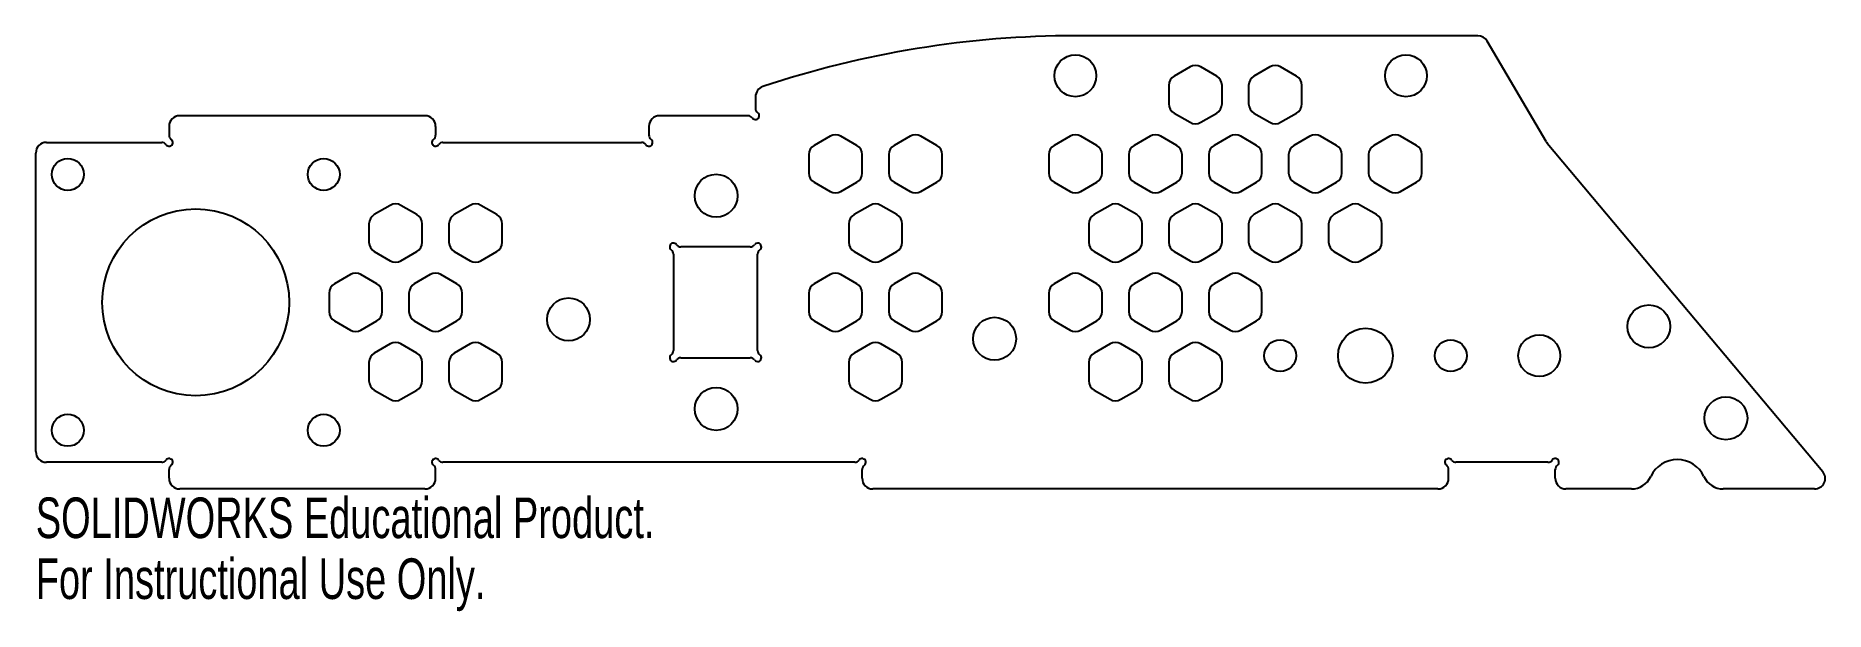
# Model space of a CAD drawing. Header units: inches. Extents: x -0.75 to 7.64, y -0.2 to 2.5.
import ezdxf

# ---------------------------------------------------------------- set-up
doc = ezdxf.new("R2010")
doc.units = ezdxf.units.IN
doc.header["$MEASUREMENT"] = 0
doc.styles.add('SLDTEXTSTYLE0', font='TXT', dxfattribs={"width": 0.7})

msp = doc.modelspace()

# ---------------------------------------------------------------- linework, layer by layer
at = {"color": 7, "linetype": 'Continuous', "lineweight": 25}
for p, q in [((6.0123, 2.5), (4.125, 2.5)), ((6.3327, 2.0036), (6.0554, 2.4753)), ((4.6625, 2.3542), (4.5875, 2.3109)), ((4.7875, 2.3109), (4.7125, 2.3542)), ((5.0375, 2.3542), (4.9625, 2.3109)), ((5.1625, 2.3109), (5.0875, 2.3542)), ((4.5625, 2.2676), (4.5625, 2.181)), ((4.8125, 2.181), (4.8125, 2.2676)), ((4.9375, 2.2676), (4.9375, 2.181)), ((5.1875, 2.181), (5.1875, 2.2676)), ((2.625, 2.2141), (2.625, 2.1594)), ((1.075, 2.125), (-0.075, 2.125)), ((2.5906, 2.125), (2.175, 2.125)), ((4.5875, 2.1377), (4.6625, 2.0944)), ((4.7125, 2.0944), (4.7875, 2.1377)), ((4.9625, 2.1377), (5.0375, 2.0944)), ((5.0875, 2.0944), (5.1625, 2.1377)), ((-0.125, 2.075), (-0.125, 2.0344)), ((1.125, 2.075), (1.125, 2.0344)), ((2.125, 2.075), (2.125, 2.0344)), ((2.975, 2.0294), (2.9, 1.9861)), ((3.1, 1.9861), (3.025, 2.0294)), ((3.35, 2.0294), (3.275, 1.9861)), ((3.475, 1.9861), (3.4, 2.0294)), ((4.1, 2.0294), (4.025, 1.9861)), ((4.225, 1.9861), (4.15, 2.0294)), ((4.475, 2.0294), (4.4, 1.9861)), ((4.6, 1.9861), (4.525, 2.0294)), ((4.85, 2.0294), (4.775, 1.9861)), ((4.975, 1.9861), (4.9, 2.0294)), ((5.225, 2.0294), (5.15, 1.9861)), ((5.35, 1.9861), (5.275, 2.0294)), ((5.6, 2.0294), (5.525, 1.9861)), ((5.725, 1.9861), (5.65, 2.0294)), ((-0.75, 0.55), (-0.75, 1.95)), ((-0.7, 2), (-0.1594, 2)), ((1.1594, 2), (2.0906, 2)), ((2.875, 1.9428), (2.875, 1.8562)), ((3.125, 1.8562), (3.125, 1.9428)), ((3.25, 1.9428), (3.25, 1.8562)), ((3.5, 1.8562), (3.5, 1.9428)), ((4, 1.9428), (4, 1.8562)), ((4.25, 1.8562), (4.25, 1.9428)), ((4.375, 1.9428), (4.375, 1.8562)), ((4.625, 1.8562), (4.625, 1.9428)), ((4.75, 1.9428), (4.75, 1.8562)), ((5, 1.8562), (5, 1.9428)), ((5.125, 1.9428), (5.125, 1.8562)), ((5.375, 1.8562), (5.375, 1.9428)), ((5.5, 1.9428), (5.5, 1.8562)), ((5.75, 1.8562), (5.75, 1.9428)), ((6.3375, 1.9968), (7.6294, 0.4571)), ((2.9, 1.8129), (2.975, 1.7696)), ((3.025, 1.7696), (3.1, 1.8129)), ((3.275, 1.8129), (3.35, 1.7696)), ((3.4, 1.7696), (3.475, 1.8129)), ((4.025, 1.8129), (4.1, 1.7696)), ((4.15, 1.7696), (4.225, 1.8129)), ((4.4, 1.8129), (4.475, 1.7696)), ((4.525, 1.7696), (4.6, 1.8129)), ((4.775, 1.8129), (4.85, 1.7696)), ((4.9, 1.7696), (4.975, 1.8129)), ((5.15, 1.8129), (5.225, 1.7696)), ((5.275, 1.7696), (5.35, 1.8129)), ((5.525, 1.8129), (5.6, 1.7696)), ((5.65, 1.7696), (5.725, 1.8129)), ((0.9125, 1.7047), (0.8375, 1.6614)), ((1.0375, 1.6614), (0.9625, 1.7047)), ((1.2875, 1.7047), (1.2125, 1.6614)), ((1.4125, 1.6614), (1.3375, 1.7047)), ((3.1625, 1.7047), (3.0875, 1.6614)), ((3.2875, 1.6614), (3.2125, 1.7047)), ((4.2875, 1.7047), (4.2125, 1.6614)), ((4.4125, 1.6614), (4.3375, 1.7047)), ((4.6625, 1.7047), (4.5875, 1.6614)), ((4.7875, 1.6614), (4.7125, 1.7047)), ((5.0375, 1.7047), (4.9625, 1.6614)), ((5.1625, 1.6614), (5.0875, 1.7047)), ((5.4125, 1.7047), (5.3375, 1.6614)), ((5.5375, 1.6614), (5.4625, 1.7047)), ((0.8125, 1.6181), (0.8125, 1.5315)), ((1.0625, 1.5315), (1.0625, 1.6181)), ((1.1875, 1.6181), (1.1875, 1.5315)), ((1.4375, 1.5315), (1.4375, 1.6181)), ((3.0625, 1.6181), (3.0625, 1.5315)), ((3.3125, 1.5315), (3.3125, 1.6181)), ((4.1875, 1.6181), (4.1875, 1.5315)), ((4.4375, 1.5315), (4.4375, 1.6181)), ((4.5625, 1.6181), (4.5625, 1.5315)), ((4.8125, 1.5315), (4.8125, 1.6181)), ((4.9375, 1.6181), (4.9375, 1.5315)), ((5.1875, 1.5315), (5.1875, 1.6181)), ((5.3125, 1.6181), (5.3125, 1.5315)), ((5.5625, 1.5315), (5.5625, 1.6181)), ((0.8375, 1.4882), (0.9125, 1.4449)), ((0.9625, 1.4449), (1.0375, 1.4882)), ((1.2125, 1.4882), (1.2875, 1.4449)), ((1.3375, 1.4449), (1.4125, 1.4882)), ((2.24, 1.4756), (2.24, 1.0244)), ((2.6006, 1.51), (2.2744, 1.51)), ((2.635, 1.0244), (2.635, 1.4756)), ((3.0875, 1.4882), (3.1625, 1.4449)), ((3.2125, 1.4449), (3.2875, 1.4882)), ((4.2125, 1.4882), (4.2875, 1.4449)), ((4.3375, 1.4449), (4.4125, 1.4882)), ((4.5875, 1.4882), (4.6625, 1.4449)), ((4.7125, 1.4449), (4.7875, 1.4882)), ((4.9625, 1.4882), (5.0375, 1.4449)), ((5.0875, 1.4449), (5.1625, 1.4882)), ((5.3375, 1.4882), (5.4125, 1.4449)), ((5.4625, 1.4449), (5.5375, 1.4882)), ((0.725, 1.3799), (0.65, 1.3366)), ((0.85, 1.3366), (0.775, 1.3799)), ((1.1, 1.3799), (1.025, 1.3366)), ((1.225, 1.3366), (1.15, 1.3799)), ((2.975, 1.3799), (2.9, 1.3366)), ((3.1, 1.3366), (3.025, 1.3799)), ((3.35, 1.3799), (3.275, 1.3366)), ((3.475, 1.3366), (3.4, 1.3799)), ((4.1, 1.3799), (4.025, 1.3366)), ((4.225, 1.3366), (4.15, 1.3799)), ((4.475, 1.3799), (4.4, 1.3366)), ((4.6, 1.3366), (4.525, 1.3799)), ((4.85, 1.3799), (4.775, 1.3366)), ((4.975, 1.3366), (4.9, 1.3799)), ((0.625, 1.2933), (0.625, 1.2067)), ((0.875, 1.2067), (0.875, 1.2933)), ((1, 1.2933), (1, 1.2067)), ((1.25, 1.2067), (1.25, 1.2933)), ((2.875, 1.2933), (2.875, 1.2067)), ((3.125, 1.2067), (3.125, 1.2933)), ((3.25, 1.2933), (3.25, 1.2067)), ((3.5, 1.2067), (3.5, 1.2933)), ((4, 1.2933), (4, 1.2067)), ((4.25, 1.2067), (4.25, 1.2933)), ((4.375, 1.2933), (4.375, 1.2067)), ((4.625, 1.2067), (4.625, 1.2933)), ((4.75, 1.2933), (4.75, 1.2067)), ((5, 1.2067), (5, 1.2933)), ((0.65, 1.1634), (0.725, 1.1201)), ((0.775, 1.1201), (0.85, 1.1634)), ((1.025, 1.1634), (1.1, 1.1201)), ((1.15, 1.1201), (1.225, 1.1634)), ((2.9, 1.1634), (2.975, 1.1201)), ((3.025, 1.1201), (3.1, 1.1634)), ((3.275, 1.1634), (3.35, 1.1201)), ((3.4, 1.1201), (3.475, 1.1634)), ((4.025, 1.1634), (4.1, 1.1201)), ((4.15, 1.1201), (4.225, 1.1634)), ((4.4, 1.1634), (4.475, 1.1201)), ((4.525, 1.1201), (4.6, 1.1634)), ((4.775, 1.1634), (4.85, 1.1201)), ((4.9, 1.1201), (4.975, 1.1634)), ((0.9125, 1.0551), (0.8375, 1.0118)), ((1.0375, 1.0118), (0.9625, 1.0551)), ((1.2875, 1.0551), (1.2125, 1.0118)), ((1.4125, 1.0118), (1.3375, 1.0551)), ((3.1625, 1.0551), (3.0875, 1.0118)), ((3.2875, 1.0118), (3.2125, 1.0551)), ((4.2875, 1.0551), (4.2125, 1.0118)), ((4.4125, 1.0118), (4.3375, 1.0551)), ((4.6625, 1.0551), (4.5875, 1.0118)), ((4.7875, 1.0118), (4.7125, 1.0551)), ((0.8125, 0.9685), (0.8125, 0.8819)), ((1.0625, 0.8819), (1.0625, 0.9685)), ((1.1875, 0.9685), (1.1875, 0.8819)), ((1.4375, 0.8819), (1.4375, 0.9685)), ((2.2744, 0.99), (2.6006, 0.99)), ((3.0625, 0.9685), (3.0625, 0.8819)), ((3.3125, 0.8819), (3.3125, 0.9685)), ((4.1875, 0.9685), (4.1875, 0.8819)), ((4.4375, 0.8819), (4.4375, 0.9685)), ((4.5625, 0.9685), (4.5625, 0.8819)), ((4.8125, 0.8819), (4.8125, 0.9685)), ((0.8375, 0.8386), (0.9125, 0.7953)), ((0.9625, 0.7953), (1.0375, 0.8386)), ((1.2125, 0.8386), (1.2875, 0.7953)), ((1.3375, 0.7953), (1.4125, 0.8386)), ((3.0875, 0.8386), (3.1625, 0.7953)), ((3.2125, 0.7953), (3.2875, 0.8386)), ((4.2125, 0.8386), (4.2875, 0.7953)), ((4.3375, 0.7953), (4.4125, 0.8386)), ((4.5875, 0.8386), (4.6625, 0.7953)), ((4.7125, 0.7953), (4.7875, 0.8386)), ((-0.1594, 0.5), (-0.7, 0.5)), ((-0.125, 0.425), (-0.125, 0.4656)), ((1.125, 0.425), (1.125, 0.4656)), ((3.0906, 0.5), (1.1594, 0.5)), ((3.125, 0.425), (3.125, 0.4656)), ((5.875, 0.425), (5.875, 0.4656)), ((6.3406, 0.5), (5.9094, 0.5)), ((6.375, 0.425), (6.375, 0.4656)), ((1.075, 0.375), (-0.075, 0.375)), ((5.825, 0.375), (3.175, 0.375)), ((6.7323, 0.375), (6.425, 0.375)), ((7.5911, 0.375), (7.1631, 0.375))]:
    msp.add_line(p, q, dxfattribs=at)
for centre, radius in [((4.125, 2.3125), 0.098), ((5.675, 2.3125), 0.098), ((-0.6, 1.85), 0.075), ((0.6, 1.85), 0.075), ((2.4404, 1.75), 0.1005), ((0, 1.25), 0.4381), ((1.7482, 1.1703), 0.1005), ((3.7461, 1.0793), 0.1005), ((6.8138, 1.1374), 0.1005), ((5.4853, 1), 0.1285), ((6.3, 1), 0.098), ((5.0853, 1), 0.0745), ((5.8853, 1), 0.0745), ((2.4404, 0.75), 0.1005), ((7.1754, 0.7065), 0.1005), ((-0.6, 0.65), 0.075), ((0.6, 0.65), 0.075)]:
    msp.add_circle(centre, radius, dxfattribs=at)
for centre, radius, start, end in [((4.125, -2.125), 4.625, 90, 108.47796), ((6.0123, 2.45), 0.05, 30.44836, 90), ((4.6875, 2.3109), 0.05, 60, 120), ((5.0625, 2.3109), 0.05, 60, 120), ((4.6125, 2.2676), 0.05, 120, 180), ((4.7625, 2.2676), 0.05, 0, 60), ((4.9875, 2.2676), 0.05, 120, 180), ((5.1375, 2.2676), 0.05, 0, 60), ((2.675, 2.2141), 0.05, 108.47796, 180), ((-0.075, 2.075), 0.05, 90, 180), ((1.075, 2.075), 0.05, 0, 90), ((2.175, 2.075), 0.05, 90, 180), ((2.5906, 2.1), 0.025, 36.03188, 90), ((2.625, 2.125), 0.0175, 216.03188, 53.96812), ((2.65, 2.1594), 0.025, 180, 233.96812), ((4.6125, 2.181), 0.05, 180, 240), ((4.7625, 2.181), 0.05, 300, 0), ((4.9875, 2.181), 0.05, 180, 240), ((5.1375, 2.181), 0.05, 300, 0), ((-0.125, 2), 0.0175, 216.03188, 53.96812), ((-0.1, 2.0344), 0.025, 180, 233.96812), ((1.125, 2), 0.0175, 126.03188, 323.96812), ((1.1, 2.0344), 0.025, 306.03188, 0), ((2.125, 2), 0.0175, 216.03188, 53.96812), ((2.15, 2.0344), 0.025, 180, 233.96812), ((3, 1.9861), 0.05, 60, 120), ((3.375, 1.9861), 0.05, 60, 120), ((4.125, 1.9861), 0.05, 60, 120), ((4.5, 1.9861), 0.05, 60, 120), ((4.6875, 2.1377), 0.05, 240, 300), ((4.875, 1.9861), 0.05, 60, 120), ((5.0625, 2.1377), 0.05, 240, 300), ((5.25, 1.9861), 0.05, 60, 120), ((5.625, 1.9861), 0.05, 60, 120), ((-0.7, 1.95), 0.05, 90, 180), ((-0.1594, 1.975), 0.025, 36.03188, 90), ((1.1594, 1.975), 0.025, 90, 143.96812), ((2.0906, 1.975), 0.025, 36.03188, 90), ((2.925, 1.9428), 0.05, 120, 180), ((3.075, 1.9428), 0.05, 0, 60), ((3.3, 1.9428), 0.05, 120, 180), ((3.45, 1.9428), 0.05, 0, 60), ((4.05, 1.9428), 0.05, 120, 180), ((4.2, 1.9428), 0.05, 0, 60), ((4.425, 1.9428), 0.05, 120, 180), ((4.575, 1.9428), 0.05, 0, 60), ((4.8, 1.9428), 0.05, 120, 180), ((4.95, 1.9428), 0.05, 0, 60), ((5.175, 1.9428), 0.05, 120, 180), ((5.325, 1.9428), 0.05, 0, 60), ((5.55, 1.9428), 0.05, 120, 180), ((5.7, 1.9428), 0.05, 0, 60), ((6.3758, 2.0289), 0.05, 210.44836, 220), ((2.925, 1.8562), 0.05, 180, 240), ((3.075, 1.8562), 0.05, 300, 0), ((3.3, 1.8562), 0.05, 180, 240), ((3.45, 1.8562), 0.05, 300, 0), ((4.05, 1.8562), 0.05, 180, 240), ((4.2, 1.8562), 0.05, 300, 0), ((4.425, 1.8562), 0.05, 180, 240), ((4.575, 1.8562), 0.05, 300, 0), ((4.8, 1.8562), 0.05, 180, 240), ((4.95, 1.8562), 0.05, 300, 0), ((5.175, 1.8562), 0.05, 180, 240), ((5.325, 1.8562), 0.05, 300, 0), ((5.55, 1.8562), 0.05, 180, 240), ((5.7, 1.8562), 0.05, 300, 0), ((3, 1.8129), 0.05, 240, 300), ((3.375, 1.8129), 0.05, 240, 300), ((4.125, 1.8129), 0.05, 240, 300), ((4.5, 1.8129), 0.05, 240, 300), ((4.875, 1.8129), 0.05, 240, 300), ((5.25, 1.8129), 0.05, 240, 300), ((5.625, 1.8129), 0.05, 240, 300), ((0.9375, 1.6614), 0.05, 60, 120), ((1.3125, 1.6614), 0.05, 60, 120), ((3.1875, 1.6614), 0.05, 60, 120), ((4.3125, 1.6614), 0.05, 60, 120), ((4.6875, 1.6614), 0.05, 60, 120), ((5.0625, 1.6614), 0.05, 60, 120), ((5.4375, 1.6614), 0.05, 60, 120), ((0.8625, 1.6181), 0.05, 120, 180), ((1.0125, 1.6181), 0.05, 0, 60), ((1.2375, 1.6181), 0.05, 120, 180), ((1.3875, 1.6181), 0.05, 0, 60), ((3.1125, 1.6181), 0.05, 120, 180), ((3.2625, 1.6181), 0.05, 360, 60), ((4.2375, 1.6181), 0.05, 120, 180), ((4.3875, 1.6181), 0.05, 0, 60), ((4.6125, 1.6181), 0.05, 120, 180), ((4.7625, 1.6181), 0.05, 0, 60), ((4.9875, 1.6181), 0.05, 120, 180), ((5.1375, 1.6181), 0.05, 0, 60), ((5.3625, 1.6181), 0.05, 120, 180), ((5.5125, 1.6181), 0.05, 0, 60), ((0.8625, 1.5315), 0.05, 180, 240), ((1.0125, 1.5315), 0.05, 300, 0), ((1.2375, 1.5315), 0.05, 180, 240), ((1.3875, 1.5315), 0.05, 300, 0), ((2.24, 1.51), 0.0175, 36.03188, 233.96812), ((2.2744, 1.535), 0.025, 216.03188, 270), ((2.6006, 1.535), 0.025, 270, 323.96812), ((2.635, 1.51), 0.0175, 306.03188, 143.96812), ((3.1125, 1.5315), 0.05, 180, 240), ((3.2625, 1.5315), 0.05, 300, 0), ((4.2375, 1.5315), 0.05, 180, 240), ((4.3875, 1.5315), 0.05, 300, 0), ((4.6125, 1.5315), 0.05, 180, 240), ((4.7625, 1.5315), 0.05, 300, 0), ((4.9875, 1.5315), 0.05, 180, 240), ((5.1375, 1.5315), 0.05, 300, 0), ((5.3625, 1.5315), 0.05, 180, 240), ((5.5125, 1.5315), 0.05, 300, 0), ((0.9375, 1.4882), 0.05, 240, 300), ((1.3125, 1.4882), 0.05, 240, 300), ((2.215, 1.4756), 0.025, 0, 53.96812), ((2.66, 1.4756), 0.025, 126.03188, 180), ((3.1875, 1.4882), 0.05, 240, 300), ((4.3125, 1.4882), 0.05, 240, 300), ((4.6875, 1.4882), 0.05, 240, 300), ((5.0625, 1.4882), 0.05, 240, 300), ((5.4375, 1.4882), 0.05, 240, 300), ((0.75, 1.3366), 0.05, 60, 120), ((1.125, 1.3366), 0.05, 60, 120), ((3, 1.3366), 0.05, 60, 120), ((3.375, 1.3366), 0.05, 60, 120), ((4.125, 1.3366), 0.05, 60, 120), ((4.5, 1.3366), 0.05, 60, 120), ((4.875, 1.3366), 0.05, 60, 120), ((0.675, 1.2933), 0.05, 120, 180), ((0.825, 1.2933), 0.05, 0, 60), ((1.05, 1.2933), 0.05, 120, 180), ((1.2, 1.2933), 0.05, 0, 60), ((2.925, 1.2933), 0.05, 120, 180), ((3.075, 1.2933), 0.05, 0, 60), ((3.3, 1.2933), 0.05, 120, 180), ((3.45, 1.2933), 0.05, 0, 60), ((4.05, 1.2933), 0.05, 120, 180), ((4.2, 1.2933), 0.05, 0, 60), ((4.425, 1.2933), 0.05, 120, 180), ((4.575, 1.2933), 0.05, 0, 60), ((4.8, 1.2933), 0.05, 120, 180), ((4.95, 1.2933), 0.05, 0, 60), ((0.675, 1.2067), 0.05, 180, 240), ((0.825, 1.2067), 0.05, 300, 0), ((1.05, 1.2067), 0.05, 180, 240), ((1.2, 1.2067), 0.05, 300, 0), ((2.925, 1.2067), 0.05, 180, 240), ((3.075, 1.2067), 0.05, 300, 0), ((3.3, 1.2067), 0.05, 180, 240), ((3.45, 1.2067), 0.05, 300, 0), ((4.05, 1.2067), 0.05, 180, 240), ((4.2, 1.2067), 0.05, 300, 0), ((4.425, 1.2067), 0.05, 180, 240), ((4.575, 1.2067), 0.05, 300, 0), ((4.8, 1.2067), 0.05, 180, 240), ((4.95, 1.2067), 0.05, 300, 0), ((0.75, 1.1634), 0.05, 240, 300), ((1.125, 1.1634), 0.05, 240, 300), ((3, 1.1634), 0.05, 240, 300), ((3.375, 1.1634), 0.05, 240, 300), ((4.125, 1.1634), 0.05, 240, 300), ((4.5, 1.1634), 0.05, 240, 300), ((4.875, 1.1634), 0.05, 240, 300), ((0.8625, 0.9685), 0.05, 120, 180), ((0.9375, 1.0118), 0.05, 60, 120), ((1.0125, 0.9685), 0.05, 0, 60), ((1.2375, 0.9685), 0.05, 120, 180), ((1.3125, 1.0118), 0.05, 60, 120), ((1.3875, 0.9685), 0.05, 0, 60), ((2.215, 1.0244), 0.025, 306.03188, 0), ((2.66, 1.0244), 0.025, 180, 233.96812), ((3.1125, 0.9685), 0.05, 120, 180), ((3.1875, 1.0118), 0.05, 60, 120), ((3.2625, 0.9685), 0.05, 360, 60), ((4.2375, 0.9685), 0.05, 120, 180), ((4.3125, 1.0118), 0.05, 60, 120), ((4.3875, 0.9685), 0.05, 0, 60), ((4.6125, 0.9685), 0.05, 120, 180), ((4.6875, 1.0118), 0.05, 60, 120), ((4.7625, 0.9685), 0.05, 0, 60), ((2.24, 0.99), 0.0175, 126.03188, 323.96812), ((2.2744, 0.965), 0.025, 90, 143.96812), ((2.6006, 0.965), 0.025, 36.03188, 90), ((2.635, 0.99), 0.0175, 216.03188, 53.96812), ((0.8625, 0.8819), 0.05, 180, 240), ((1.0125, 0.8819), 0.05, 300, 0), ((1.2375, 0.8819), 0.05, 180, 240), ((1.3875, 0.8819), 0.05, 300, 0), ((3.1125, 0.8819), 0.05, 180, 240), ((3.2625, 0.8819), 0.05, 300, 0), ((4.2375, 0.8819), 0.05, 180, 240), ((4.3875, 0.8819), 0.05, 300, 0), ((4.6125, 0.8819), 0.05, 180, 240), ((4.7625, 0.8819), 0.05, 300, 0), ((0.9375, 0.8386), 0.05, 240, 300), ((1.3125, 0.8386), 0.05, 240, 300), ((3.1875, 0.8386), 0.05, 240, 300), ((4.3125, 0.8386), 0.05, 240, 300), ((4.6875, 0.8386), 0.05, 240, 300), ((-0.7, 0.55), 0.05, 180, 270), ((-0.1594, 0.525), 0.025, 270, 323.96812), ((-0.125, 0.5), 0.0175, 306.03188, 143.96812), ((1.125, 0.5), 0.0175, 36.03188, 233.96812), ((1.1594, 0.525), 0.025, 216.03188, 270), ((3.0906, 0.525), 0.025, 270, 323.96812), ((3.125, 0.5), 0.0175, 306.03188, 143.96812), ((5.875, 0.5), 0.0175, 36.03188, 233.96812), ((5.9094, 0.525), 0.025, 216.03188, 270), ((6.3406, 0.525), 0.025, 270, 323.96812), ((6.375, 0.5), 0.0175, 306.03188, 143.96812), ((6.9477, 0.375), 0.1375, 24.90106, 155.09894), ((-0.1, 0.4656), 0.025, 126.03188, 180), ((-0.075, 0.425), 0.05, 180, 270), ((1.075, 0.425), 0.05, 270, 0), ((1.1, 0.4656), 0.025, 0, 53.96812), ((3.15, 0.4656), 0.025, 126.03188, 180), ((3.175, 0.425), 0.05, 180, 270), ((5.825, 0.425), 0.05, 270, 0), ((5.85, 0.4656), 0.025, 360, 53.96812), ((6.4, 0.4656), 0.025, 126.03188, 180), ((6.425, 0.425), 0.05, 180, 270), ((6.7323, 0.475), 0.1, 270, 335.09894), ((7.1631, 0.475), 0.1, 204.90106, 270), ((7.5911, 0.425), 0.05, 270, 40)]:
    msp.add_arc(centre, radius, start, end, dxfattribs=at)

# ---------------------------------------------------------------- texts
at = {"color": 7, "linetype": 'Continuous', "char_height": 0.1903, "attachment_point": 1, "style": 'SLDTEXTSTYLE0'}
for s, insert in [('SOLIDWORKS Educational Product.', (-0.75, 0.3349)), ('For Instructional Use Only.', (-0.75, 0.0494))]:
    msp.add_mtext(s, dxfattribs=dict(at, insert=insert))

doc.saveas('drawing.dxf')
